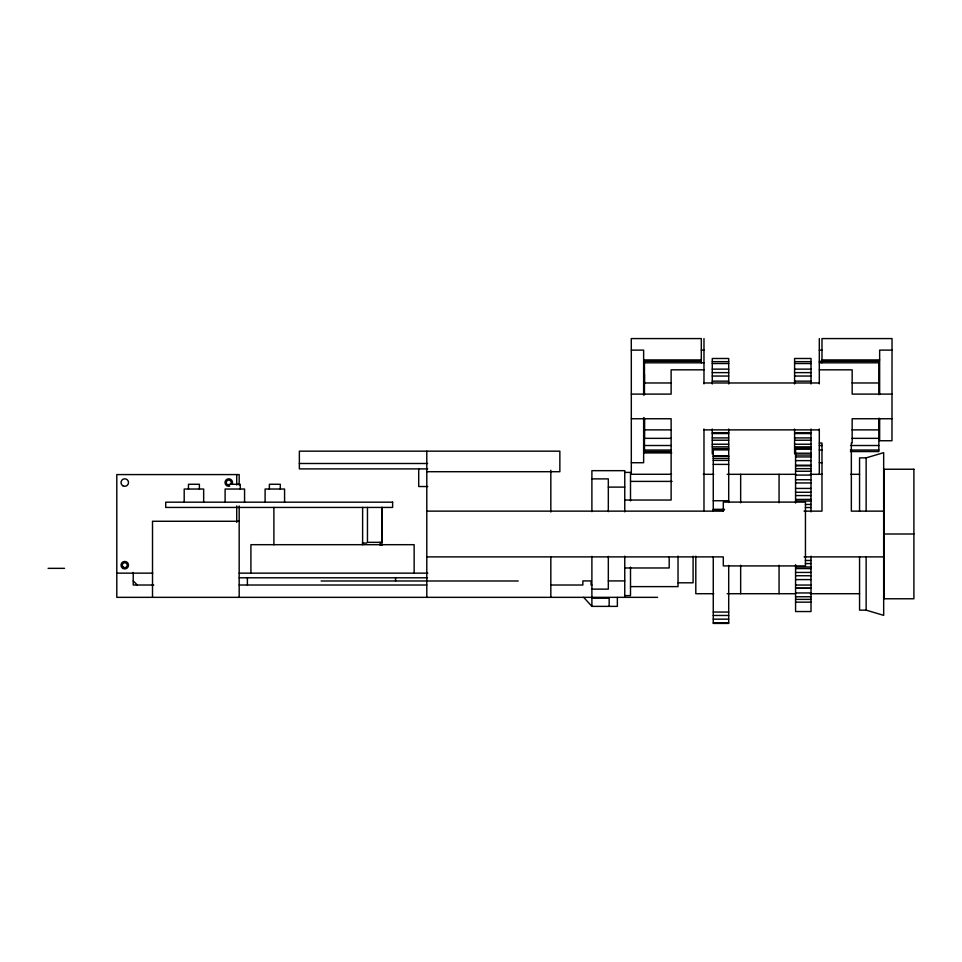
<?xml version="1.0" encoding="UTF-8"?>
<svg xmlns="http://www.w3.org/2000/svg" width="962" height="962" viewBox="0 0 962 962"><rect width="100%" height="100%" fill="white"/><g stroke="black" fill="none" stroke-linecap="round" stroke-linejoin="round"><path stroke-width="1.44" d="M644.432 429.004L644.456 418.109L644.456 451.563L671.392 451.563M644.456 383.862L644.456 374.507M850.408 451.563L878.835 451.563L878.871 418.157L878.871 429.004M879.653 418.458L879.653 440.74L891.978 440.74L892.027 338.576L821.981 338.576L821.981 362.806M878.835 383.862L878.835 361.291L819.311 361.291M859.559 511.363L859.559 457.864L866.137 457.864L883.669 452.657L883.669 615.355L866.137 610.148L859.559 610.148L859.559 556.661M701.31 362.806L701.31 338.576L631.264 338.576L631.312 350.12L643.638 350.12L643.638 395.166M701.31 350.12L703.98 350.12M819.311 350.12L821.981 350.12M891.978 350.12L879.653 350.12L879.653 394.107M643.638 359.932L701.31 359.932M821.981 359.932L879.653 359.932M701.31 361.291L644.456 361.291L644.456 394.745M712.277 361.652L728.703 361.652M794.588 361.652L811.014 361.652M644.456 362.806L703.98 362.806M819.311 362.806L878.835 362.806M712.277 363.528L728.703 363.528M794.588 363.528L811.014 363.528M712.277 369.131L728.703 369.131M794.588 369.131L811.014 369.131M703.98 369.829L671.127 369.829L671.127 394.107L631.312 394.107M819.311 369.829L852.164 369.829L852.164 394.107L891.978 394.107M712.277 372.631L728.703 372.631M794.588 372.631L811.014 372.631M712.277 376.046L728.703 376.046M794.588 376.046L811.014 376.046M712.277 381.144L728.703 381.144M794.588 381.144L811.014 381.144M644.432 382.972L671.223 382.972M703.98 382.972L819.311 382.972M852.067 382.972L878.871 382.972L878.835 394.745M631.312 418.747L671.127 418.747L671.127 500.036L624.759 500.036M891.978 418.747L852.164 418.747L852.164 443.025L851.346 443.025L851.346 511.135L883.669 511.135M671.223 429.882L644.432 429.882L644.456 438.347L671.248 438.347M703.98 429.882L819.311 429.882M852.067 429.882L878.871 429.882M712.277 432.708L728.703 432.708M794.588 432.708L811.014 432.708M712.277 433.537L728.703 433.537M794.588 433.537L811.014 433.537M712.277 437.914L728.703 437.914M794.588 437.914L811.014 437.914M852.055 438.347L878.835 438.347M712.277 440.223L728.703 440.223M794.588 440.223L811.014 440.223M819.311 443.025L821.981 443.025L821.981 511.135L804.052 511.135M712.277 444.228L728.703 444.228M794.588 444.228L811.014 444.228M644.456 445.514L671.248 445.514M819.311 445.514L822.294 445.514M850.564 445.514L878.835 445.514M712.277 446.849L728.703 446.849M794.588 446.849L811.014 446.849M811.014 447.919L795.574 447.919L795.574 503.03M728.703 448.593L713.263 448.593L713.263 511.026M795.574 449.242L811.014 449.242M713.263 449.891L728.703 449.891M644.456 450.048L671.392 450.048M819.311 450.024L822.294 450.024M850.408 450.048L878.835 450.024M643.638 452.922L671.741 452.922M795.574 453.222L811.014 453.222M795.574 455.05L811.014 455.05M713.263 456.036L728.703 456.036M713.263 456.289L728.703 456.289M795.574 456.926L811.014 456.926M713.263 458.381L728.703 458.381M713.263 460.389L728.703 460.389M795.574 460.618L811.014 460.618M631.312 462.734L643.638 462.734L643.638 417.688M819.311 462.734L821.981 462.734M299.362 463.492L427.609 463.492M713.263 464.393L728.703 464.393M795.574 465.211L811.014 465.211M795.574 465.848L811.014 465.848M795.574 468.65L811.014 468.65M427.657 468.903L299.362 468.903L299.362 451.166L559.86 451.166L559.86 471.705L426.791 471.705M795.574 471.248L811.014 471.248M624.759 472.402L630.507 472.402L630.507 500.889M671.524 474.278L631.312 474.278L631.312 350.12M703.282 474.314L713.744 474.314M727.2 474.314L795.454 474.314M810.365 474.314L822.294 474.314M850.612 474.314L859.559 474.314M795.574 475.072L811.014 475.072M591.895 478.884L608.321 478.884L608.321 511.664M795.574 479.713L811.014 479.761M630.507 481.397L672.089 481.397M795.574 482.96L811.014 482.96M229.377 484.271L240.296 484.271L240.296 489.033M427.729 486.531L418.71 486.531L418.71 468.903M608.321 487.109L624.759 487.109M795.574 488.431L811.014 488.431M795.574 492.267L811.014 492.267M795.574 495.574L811.014 495.574M795.574 499.422L811.014 499.422M713.263 500.757L728.703 500.757M795.574 501.046L811.014 501.046M805.398 504.449L811.014 504.449M805.398 507.539L811.014 507.539M713.263 509.319L724.494 509.319M713.263 509.92L724.494 509.92M426.791 511.135L723.4 511.135M239.177 521.272L152.513 521.272L152.513 597.342M884.162 534.006L913.9 534.006M362.313 543.085L366.702 543.085M426.791 556.89L723.304 556.89L723.304 565.921L805.447 565.921L805.447 502.092L723.304 502.092L723.304 511.135M804.1 556.89L883.669 556.89M805.398 560.473L811.014 560.473M805.398 563.564L811.014 563.564M795.574 566.979L811.014 566.979M624.759 567.977L669.191 567.977L669.191 556.89M48.1 568.35L64.526 568.35M795.574 568.59L811.014 568.59M795.574 572.438L811.014 572.438M116.799 573.148L152.778 573.148M239.177 573.148L427.801 573.148M795.574 575.745L811.014 575.745M239.177 577.789L427.489 577.789M795.574 579.593L811.014 579.593M321.08 580.988L518.229 580.988M608.321 580.916L624.759 580.916M678.03 582.804L693.097 582.804L693.097 556.18M153.764 585.016L133.225 585.016L133.225 572.45M239.177 585.016L426.791 585.016M550.829 585.016L582.864 585.016L582.864 580.916L591.077 580.916L591.077 585.016L591.895 585.016M795.574 585.052L811.014 585.052M630.507 586.616L678.03 586.616L678.03 556.084M591.895 589.129L608.321 589.129L608.321 556.349M795.574 592.941L811.014 592.941M713.744 593.71L695.803 593.71L695.803 556.18M727.2 593.71L795.454 593.71M810.365 593.71L859.559 593.71M624.759 595.61L630.507 595.61L630.507 567.123M795.574 596.765L811.014 596.765M657.611 597.342L116.799 597.342L116.799 474.579L239.177 474.579L239.177 485.064M591.895 598.16L609.15 598.16L609.15 606.373M795.574 599.374L811.014 599.374M795.574 602.164L811.014 602.164M583.681 597.342L591.895 606.373L617.363 606.373L617.363 597.39M713.263 612.048L728.703 612.048M713.263 615.464L728.703 615.464M713.263 619.167L728.703 619.167M713.263 622.943L728.703 622.943M133.225 580.916L137.338 585.016M866.137 457.864L866.137 511.135M866.137 556.89L866.137 610.148M819.311 338.576L819.311 383.862M819.311 429.004L819.311 474.278M811.014 383.97L811.014 358.489L794.588 358.489L794.588 383.97M811.014 429.016L811.014 511.892M811.014 556.12L811.014 611.543L795.574 611.543L795.574 564.706M794.588 429.016L794.588 453.884M779.064 474.314L779.064 502.789M779.064 565.235L779.064 593.71M740.656 474.314L740.656 502.789M740.656 565.235L740.656 593.71M728.703 383.97L728.703 358.489L712.277 358.489L712.277 383.97M728.703 429.016L728.703 502.453M728.703 565.415L728.703 623.424L713.263 623.424L713.263 556.673M712.277 429.016L712.277 453.884M703.98 338.576L703.98 383.862M703.98 429.004L703.98 511.135M624.759 511.856L624.759 470.671L591.895 470.671L591.895 511.664M624.759 556.156L624.759 597.342M591.895 556.349L591.895 606.373M550.829 470.274L550.829 512M550.829 556.709L550.829 597.342M426.791 451.166L426.791 597.342M414.141 573.148L414.141 544.684L250.914 544.684L250.914 573.148M395.574 577.789L395.574 580.988M381.95 545.334L381.95 507.431L381.95 542.34L367.46 542.34L367.46 507.431M380.146 542.34L380.146 545.334M362.614 507.431L362.614 544.769M284.572 502.176L284.572 489.033L265.103 489.033L265.103 502.176M280.303 489.033L280.303 484.271L269.372 484.271L269.372 489.033M273.893 507.431L273.893 544.769M247.39 577.789L247.39 585.016M244.564 502.176L244.564 489.033L225.108 489.033L225.108 502.176M239.177 506.012L239.177 597.342M236.724 474.579L236.724 485.028M236.724 505.94L236.724 522.366M203.667 502.176L203.667 489.033L184.199 489.033L184.199 502.176M199.387 489.033L199.387 484.271L188.468 484.271L188.468 489.033M229.401 484.92A2.465 2.465 0 0 1 226.298 482.335A2.465 2.465 0 0 1 229.798 480.315A2.465 2.465 0 0 1 230.495 484.283M229.726 486.159A3.74 3.74 0 0 1 225.024 482.539A3.74 3.74 0 0 1 229.726 478.932A3.74 3.74 0 0 1 231.998 484.415M913.9 469.24L884.162 469.24L884.162 598.773L913.9 598.773L913.9 469.24M392.628 502.176L165.717 502.176L165.717 507.431L392.628 507.431L392.628 502.176M811.014 588.251L795.574 588.251L811.014 588.299M123.533 567.315A2.465 2.465 0 0 0 127.224 565.175A2.465 2.465 0 0 0 123.533 563.047A2.465 2.465 0 0 0 123.533 567.315M122.895 568.422A3.74 3.74 0 0 0 128.499 565.175A3.74 3.74 0 0 0 122.895 561.94A3.74 3.74 0 0 0 122.895 568.422M122.895 485.786A3.74 3.74 0 0 0 128.499 482.539A3.74 3.74 0 0 0 122.895 479.304A3.74 3.74 0 0 0 122.895 485.786"/></g></svg>
